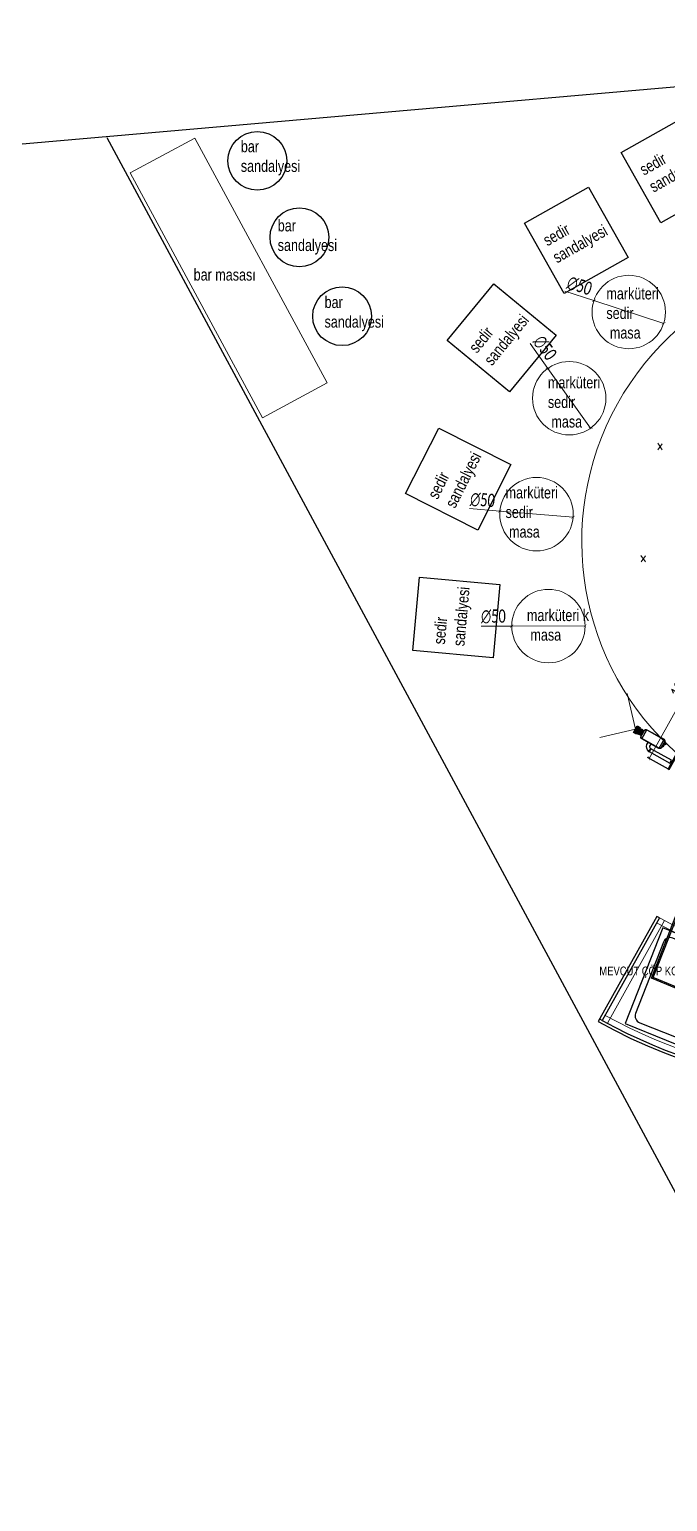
# Model space of a CAD drawing. Header units: millimetres. Extents: x 210628 to 232146, y -111309 to -91563.
# Drawn here: x 229470 to 229905, y -96571 to -95569 of the extents above; entities that cross this region are included whole.
import ezdxf

# ---------------------------------------------------------------- set-up
doc = ezdxf.new("R2010")
doc.units = ezdxf.units.MM
doc.header["$PDMODE"] = 2
doc.linetypes.add('Dot & Dashed', pattern=[0.335139, 0.176389, -0.088194, 0, -0.070556])
doc.layers.get('0').update_dxf_attribs({"lineweight": 20})
for name, color, linetype, lineweight in [('ahşap kesit', 30, 'Continuous', 30), ('demir-1', 103, 'Continuous', 20), ('T_elektrik', 10, 'Continuous', 9), ('tefris', 30, 'Continuous', 0), ('tefrişoturum', 59, 'Continuous', 25), ('ölçü', 251, 'Continuous', 5)]:
    doc.layers.add(name, color=color, linetype=linetype, lineweight=lineweight)
for name, color, linetype in [('cctv', 3, 'Continuous'), ('makine ekipman', 187, 'Continuous'), ('SMATV', 4, 'Continuous'), ('XR_FA_ARC_F0_UNIFREE$0$A960MN_Other Building', 8, 'Continuous'), ('yazı', 11, 'Continuous')]:
    doc.layers.add(name, color=color, linetype=linetype)
doc.styles.add('UBN', font='GOTHIC.TTF', dxfattribs={"width": 0.8})
doc.styles.add('Ölçü50', font='calibri.ttf', dxfattribs={"width": 0.7})
doc.dimstyles.new('olcu10', dxfattribs={"dimtxt": 9, "dimasz": 2, "dimexe": 1.25, "dimexo": 0.625, "dimgap": 0.5, "dimtad": 1, "dimdec": 1, "dimrnd": 0.5, "dimzin": 9, "dimtxsty": 'Ölçü50', "dimblk": 'ARCHTICK', "dimcen": 2, "dimclrd": 256, "dimclre": 256, "dimclrt": 6, "dimazin": 2, "dimtfac": 1, "dimtdec": 1, "dimtix": 1, "dimtmove": 0, "dimatfit": 3, "dimldrblk": 'ARCHTICK', "dimfxl": 1, "dimlwd": -1, "dimarcsym": 0})

# ---------------------------------------------------------------- blocks, each defined once
blk = doc.blocks.new('çöp kova1')
at = {"extrusion": (1.52846e-08, -6.3311e-09, 1)}
blk.add_lwpolyline([(0, 0), (-0.9, -60.2), (69.1, -60.2), (70, 0)], close=True, dxfattribs=at)
blk.add_lwpolyline([(4, -9), (4, -53, 0.563333), (8.1, -56.2), (60.1, -56.2, 0.414214), (65.1, -51.2), (66, -9, 0.414214), (61, -4), (9, -4, 0.414214)], format="xyb", close=True, dxfattribs=at)
at = {"extrusion": (1.52846e-08, -6.3311e-09, 1), "elevation": 0}
for points in [[(35.2, -5.3), (95.2, -5.3), (94.3, -53.6), (34.3, -53.6)], [(36.2, -6.3), (94.2, -6.3), (93.3, -52.6), (35.3, -52.6)]]:
    blk.add_lwpolyline(points, close=True, dxfattribs=at)
blk = doc.blocks.new('_ArchTick')
at = {"color": 0, "linetype": 'ByBlock', "const_width": 0.15}
blk.add_lwpolyline([(-0.5, -0.5), (0.5, 0.5)], dxfattribs=at)
blk = doc.blocks.new('*D131')
at = {"layer": 'DEFPOINTS', "color": 0, "transparency": 16777216}
for p in [(229943.6, -95972.3), (229957.3, -95979.9, 0), (229905.9, -96072.6, 0)]:
    blk.add_point(p, dxfattribs=at)
at = {"layer": 'ölçü', "transparency": 16777216}
blk.add_line((229892.1, -96065), (229943.6, -95972.3), dxfattribs=at)
at = {"layer": 'ölçü', "lineweight": -2, "transparency": 16777216}
for p, q in [((229956.8, -95979.6), (229942.5, -95971.7)), ((229905.3, -96072.3), (229891, -96064.4))]:
    blk.add_line(p, q, dxfattribs=at)
at = {"layer": 'ölçü', "transparency": 16777216, "xscale": 2, "yscale": 2, "zscale": 2}
for p, rotation in [((229943.6, -95972.3), 60.95190575358134), ((229892.1, -96065), 240.9519057535813)]:
    blk.add_blockref('_ArchTick', p, dxfattribs=dict(at, rotation=rotation))
at = {"layer": 'ölçü', "color": 6, "transparency": 16777216, "insert": (229913.4, -96016.1), "char_height": 9, "attachment_point": 5, "rotation": 60.9519, "style": 'Ölçü50'}
blk.add_mtext('106', dxfattribs=at)
blk = doc.blocks.new('*D133')
at = {"layer": 'DEFPOINTS', "color": 0, "transparency": 16777216}
for p in [(229854.4, -95753.3, 0), (229902, -95768.8, 0)]:
    blk.add_point(p, dxfattribs=at)
at = {"layer": 'ölçü', "transparency": 16777216}
for p in [(229834.6, -95746.9), (229902, -95768.8)]:
    blk.add_line(p, (229854.4, -95753.3), dxfattribs=at)
at = {"layer": 'ölçü', "transparency": 16777216, "xscale": 2, "yscale": 2, "zscale": 2}
for p, rotation in [((229854.4, -95753.3), 342.0016894126981), ((229902, -95768.8), 162.0016894126981)]:
    blk.add_blockref('_ArchTick', p, dxfattribs=dict(at, rotation=rotation))
at = {"layer": 'ölçü', "color": 6, "transparency": 16777216, "insert": (229844.6, -95743.2), "char_height": 9, "attachment_point": 5, "rotation": 342.0017, "style": 'Ölçü50'}
blk.add_mtext('∅50', dxfattribs=at)
blk = doc.blocks.new('*D136')
at = {"layer": 'DEFPOINTS', "color": 0, "transparency": 16777216}
for p in [(229823, -95799.5, 0), (229852.2, -95840.1, 0)]:
    blk.add_point(p, dxfattribs=at)
at = {"layer": 'ölçü', "transparency": 16777216}
for p in [(229810.9, -95782.5), (229852.2, -95840.1)]:
    blk.add_line(p, (229823, -95799.5), dxfattribs=at)
at = {"layer": 'ölçü', "transparency": 16777216, "xscale": 2, "yscale": 2, "zscale": 2}
for p, rotation in [((229823, -95799.5), 305.7002159248917), ((229852.2, -95840.1), 125.7002159248917)]:
    blk.add_blockref('_ArchTick', p, dxfattribs=dict(at, rotation=rotation))
at = {"layer": 'ölçü', "color": 6, "transparency": 16777216, "insert": (229821.1, -95785.5), "char_height": 9, "attachment_point": 5, "rotation": 305.7002, "style": 'Ölçü50'}
blk.add_mtext('∅50', dxfattribs=at)
blk = doc.blocks.new('*D137')
at = {"layer": 'DEFPOINTS', "color": 0, "transparency": 16777216}
for p in [(229790.4, -95896.6, 0), (229840.2, -95900.8, 0)]:
    blk.add_point(p, dxfattribs=at)
at = {"layer": 'ölçü', "transparency": 16777216}
for p in [(229769.7, -95894.9), (229840.2, -95900.8)]:
    blk.add_line(p, (229790.4, -95896.6), dxfattribs=at)
at = {"layer": 'ölçü', "transparency": 16777216, "xscale": 2, "yscale": 2, "zscale": 2}
for p, rotation in [((229790.4, -95896.6), 355.2436093872661), ((229840.2, -95900.8), 175.2436093872662)]:
    blk.add_blockref('_ArchTick', p, dxfattribs=dict(at, rotation=rotation))
at = {"layer": 'ölçü', "color": 6, "transparency": 16777216, "insert": (229778.6, -95889.1), "char_height": 9, "attachment_point": 5, "rotation": 355.2436, "style": 'Ölçü50'}
blk.add_mtext('∅50', dxfattribs=at)
blk = doc.blocks.new('*D138')
at = {"layer": 'DEFPOINTS', "color": 0, "transparency": 16777216}
for p in [(229798.4, -95974.9, 0), (229848.4, -95974.8, 0)]:
    blk.add_point(p, dxfattribs=at)
at = {"layer": 'ölçü', "transparency": 16777216}
for p in [(229777.6, -95975), (229848.4, -95974.8)]:
    blk.add_line(p, (229798.4, -95974.9), dxfattribs=at)
at = {"layer": 'ölçü', "transparency": 16777216, "xscale": 2, "yscale": 2, "zscale": 2}
for p, rotation in [((229798.4, -95974.9), 0.1019767004064935), ((229848.4, -95974.8), 180.1019767004065)]:
    blk.add_blockref('_ArchTick', p, dxfattribs=dict(at, rotation=rotation))
at = {"layer": 'ölçü', "color": 6, "transparency": 16777216, "insert": (229786, -95968.4), "char_height": 9, "attachment_point": 5, "rotation": 0.102, "style": 'Ölçü50'}
blk.add_mtext('∅50', dxfattribs=at)
blk = doc.blocks.new('fdhg')
at = {"layer": 'tefrişoturum'}
blk.add_lwpolyline([(230072.7, -95630.2), (230122.7, -95630.2), (230122.7, -95685.2), (230072.7, -95685.2)], close=True, dxfattribs=at)
at = {"layer": 'yazı', "insert": (230078.5, -95643.6), "char_height": 8, "attachment_point": 1, "style": 'UBN'}
blk.add_mtext_dynamic_manual_height_columns('sedir\\Psandalyesi', width=49.273, gutter_width=0.2, heights=[0], dxfattribs=at)
blk = doc.blocks.new('kam')
h = blk.add_hatch(color=1)
edge = h.paths.add_edge_path(flags=16)
edge.add_line((-3143.126, 8517.33), (-3143.827, 8517.33))
edge.add_ellipse((-3143.827, 8517.269), major_axis=(0.0426, 0.0426), ratio=1, start_angle=45, end_angle=135)
edge.add_line((-3143.888, 8517.269), (-3143.888, 8517.031))
edge.add_ellipse((-3143.827, 8517.031), major_axis=(0.0426, 0.0426), ratio=1, start_angle=135, end_angle=225)
edge.add_line((-3143.827, 8516.971), (-3143.126, 8516.971))
edge.add_ellipse((-3143.126, 8517.031), major_axis=(0.0426, 0.0426), ratio=1, start_angle=225, end_angle=315)
edge.add_line((-3143.065, 8517.031), (-3143.065, 8517.269))
edge.add_ellipse((-3143.126, 8517.269), major_axis=(0.0426, 0.0426), ratio=1, start_angle=315, end_angle=405)
edge = h.paths.add_edge_path()
edge.add_line((-3143.126, 8517.339), (-3143.827, 8517.339))
edge.add_ellipse((-3143.827, 8517.269), major_axis=(0.0495, 0.0495), ratio=1, start_angle=45, end_angle=135)
edge.add_line((-3143.897, 8517.269), (-3143.897, 8517.031))
edge.add_ellipse((-3143.827, 8517.031), major_axis=(0.0495, 0.0495), ratio=1, start_angle=135, end_angle=225)
edge.add_line((-3143.827, 8516.961), (-3143.126, 8516.961))
edge.add_ellipse((-3143.126, 8517.031), major_axis=(0.0495, 0.0495), ratio=1, start_angle=225, end_angle=315)
edge.add_line((-3143.056, 8517.031), (-3143.056, 8517.269))
edge.add_ellipse((-3143.126, 8517.269), major_axis=(0.0495, 0.0495), ratio=1, start_angle=315, end_angle=405)
for points in [[(-3143.002, 8517.254), (-3143.036, 8517.254), (-3143.036, 8517.052), (-3143.002, 8517.052)], [(-3142.753, 8517.283), (-3142.873, 8517.283), (-3142.873, 8517.019), (-3142.753, 8517.019)]]:
    blk.add_hatch(color=1).paths.add_polyline_path(points)
at = {"color": 1}
for p, q in [((-3143.897, 8517.25), (-3143.961, 8517.25)), ((-3143.961, 8517.25), (-3143.961, 8517.189)), ((-3143.961, 8517.189), (-3143.897, 8517.189)), ((-3143.897, 8517.269), (-3143.897, 8517.031)), ((-3143.888, 8517.269), (-3143.888, 8517.031)), ((-3143.827, 8517.339), (-3143.827, 8516.961)), ((-3143.126, 8517.339), (-3143.827, 8517.339)), ((-3143.126, 8517.33), (-3143.827, 8517.33)), ((-3143.126, 8516.961), (-3143.126, 8517.339)), ((-3143.065, 8517.031), (-3143.065, 8517.269)), ((-3143.056, 8517.031), (-3143.056, 8517.269)), ((-3143.002, 8517.254), (-3143.036, 8517.254)), ((-3143.036, 8517.254), (-3143.036, 8517.052)), ((-3143.002, 8517.052), (-3143.002, 8517.254)), ((-3142.894, 8517.263), (-3142.98, 8517.263)), ((-3142.98, 8517.263), (-3142.98, 8517.044)), ((-3142.894, 8517.236), (-3142.98, 8517.236)), ((-3142.894, 8517.208), (-3142.98, 8517.208)), ((-3142.894, 8517.18), (-3142.98, 8517.18)), ((-3142.894, 8517.044), (-3142.894, 8517.263)), ((-3142.753, 8517.283), (-3142.873, 8517.283)), ((-3142.873, 8517.283), (-3142.873, 8517.019)), ((-3142.753, 8517.019), (-3142.753, 8517.283)), ((-3143.897, 8517.163), (-3143.934, 8517.163)), ((-3143.934, 8517.163), (-3143.934, 8517.071)), ((-3143.934, 8517.071), (-3143.897, 8517.071)), ((-3143.827, 8516.971), (-3143.126, 8516.971)), ((-3143.827, 8516.961), (-3143.126, 8516.961)), ((-3143.036, 8517.052), (-3143.002, 8517.052)), ((-3142.894, 8517.152), (-3142.98, 8517.152)), ((-3142.894, 8517.124), (-3142.98, 8517.124)), ((-3142.894, 8517.096), (-3142.98, 8517.096)), ((-3142.894, 8517.068), (-3142.98, 8517.068)), ((-3142.98, 8517.044), (-3142.894, 8517.044)), ((-3142.873, 8517.019), (-3142.753, 8517.019))]:
    blk.add_line(p, q, dxfattribs=at)
for centre, major_axis, start_param, end_param in [((-3143.827, 8517.269), (0.0495, 0.0495), 0.785398, 2.356194), ((-3143.827, 8517.269), (0.0426, 0.0426), 0.785398, 2.356194), ((-3143.126, 8517.269), (0.0495, 0.0495), 5.497787, 7.068583), ((-3143.126, 8517.269), (0.0426, 0.0426), 5.497787, 7.068583), ((-3143.827, 8517.031), (0.0495, 0.0495), 2.356194, 3.926991), ((-3143.827, 8517.031), (0.0426, 0.0426), 2.356194, 3.926991), ((-3143.126, 8517.031), (0.0495, 0.0495), 3.926991, 5.497787), ((-3143.126, 8517.031), (0.0426, 0.0426), 3.926991, 5.497787)]:
    blk.add_ellipse(centre, major_axis=major_axis, ratio=1, start_param=start_param, end_param=end_param, dxfattribs=at)
blk = doc.blocks.new('kamera')
at = {"layer": 'cctv', "color": 1}
for p, q in [((-18.9, 10.6), (-19.9, 9.2)), ((-17, 9.2), (-18, 7.8))]:
    blk.add_line(p, q, dxfattribs=at)
for points in [[(-14.1, 11.6), (-13.8, 11.4), (-15.4, 9.2), (-15.6, 9.3)], [(-14, 11.2), (-14, 11.2), (-15.2, 9.3), (-15.2, 9.3)], [(-14, 11.2), (-0.8, 1.9), (-2.1, 0.1), (-15.2, 9.3)], [(2.1, 4.7), (2.9, 4.1), (-2.9, -4.1), (-3.7, -3.6)]]:
    blk.add_lwpolyline(points, close=True, dxfattribs=at)
for centre, radius, start, end in [((-16, 7.7), 4.08, 63.7243, 135.4103), ((-15.9, 7.5), 2.02, 79.4581, 124.8672)]:
    blk.add_arc(centre, radius, start, end, dxfattribs=at)
at = {"layer": 'SMATV', "color": 6, "linetype": 'Dot & Dashed', "extrusion": (0, 0, -1), "xscale": -18.97046912377849, "yscale": 18.97046910458119, "zscale": -18.97046912377849, "rotation": 215.1445265679582}
blk.add_blockref('kam', (-44226, 166452.3), dxfattribs=at)
blk = doc.blocks.new('dgdf')
at = {"layer": 'T_elektrik'}
for q in [(230182.7, -96015.8), (230160.1, -96042.9)]:
    blk.add_line((230157.8, -96018), q, dxfattribs=at)
at = {"xscale": -1, "rotation": 287.7683062402713}
blk.add_blockref('kamera', (230135.7, -95991.8), dxfattribs=at)

msp = doc.modelspace()

# ---------------------------------------------------------------- linework, layer by layer
at = {"layer": 'ahşap kesit'}
for p, q in [((229897.24, -96172.58, 0), (229857.42, -96244.27, 0)), ((229898.99, -96173.55, 0), (229860.14, -96243.49, 0))]:
    msp.add_line(p, q, dxfattribs=at)
at = {"layer": 'ahşap kesit', "elevation": 0}
for points in [[(229898.99, -96173.55), (229897.24, -96172.58)], [(229860.14, -96243.49), (229858.39, -96242.52)]]:
    msp.add_lwpolyline(points, dxfattribs=at)
at = {"layer": 'ahşap kesit'}
for radius, start, end in [(374, 240.95044, 61.23298), (372, 241.25848, 60.92557)]:
    msp.add_arc((230039.02, -95917.32, 0), radius, start, end, dxfattribs=at)
at = {"layer": 'demir-1'}
msp.add_line((229902.51, -96175.45, 0), (229863.66, -96245.39, 0), dxfattribs=at)
for radius, start, end in [(368, 241.26183, 60.92347), (292, 241.34288, 315.52177), (296, 241.33757, 315.50117)]:
    msp.add_arc((230039.02, -95917.32, 0), radius, start, end, dxfattribs=at)
at = {"layer": 'tefris', "linetype": 'Continuous', "elevation": 0}
msp.add_lwpolyline([(229538.58, -95666.36), (229582.56, -95642.56), (229672.77, -95809.28), (229628.8, -95833.08), (229538.58, -95666.36)], dxfattribs=at)
at = {"layer": 'tefris', "elevation": 0}
for points in [[(229901, -95854.8), (229897.92, -95850.44)], [(229897.98, -95854.83), (229901, -95850.75)], [(229889.52, -95931.1), (229886.44, -95926.74)], [(229886.5, -95931.13), (229889.52, -95927.05)]]:
    msp.add_lwpolyline(points, dxfattribs=at)
at = {"layer": 'tefris', "linetype": 'Continuous'}
for centre in [(229878.18, -95761.04, 0), (229837.63, -95819.76, 0), (229815.33, -95898.7, 0), (229823.44, -95974.88, 0)]:
    msp.add_circle(centre, 25, dxfattribs=at)
at = {"layer": 'tefris'}
msp.add_arc((230039.13, -95917.32, 0), 193, 73.24864, 228.65471, dxfattribs=at)
at = {"layer": 'tefrişoturum'}
for centre in [(229625.19, -95658.06, 0), (229653.84, -95710.18, 0), (229682.92, -95763.92, 0)]:
    msp.add_circle(centre, 20, dxfattribs=at)
at = {"layer": 'XR_FA_ARC_F0_UNIFREE$0$A960MN_Other Building', "elevation": 0}
msp.add_lwpolyline([(230355.08, -95568.85), (229275.5, -95663.29)], dxfattribs=at)
msp.add_lwpolyline([(229522.68, -95642.3), (230023.17, -96571.06), (230473.12, -96429.8, 0.3268739), (230682.64, -96142.56), (230680.79, -95847.62, 0.4203782), (230355.39, -95569.81)], format="xyb", dxfattribs=at)

# ---------------------------------------------------------------- block references
at = {"layer": 'demir-1', "rotation": 187.8742966853649}
msp.add_blockref('dgdf', (471024.87, -159626.14, 0), dxfattribs=at)
at = {"layer": 'makine ekipman', "rotation": 68.6161939078496}
msp.add_blockref('çöp kova1', (229875.79, -96245.53, 0), dxfattribs=at)
at = {"layer": 'ölçü'}
for p, rotation in [((-17509.61, -125325.04), 29.41004335324397), ((-17575.37, -125373.16), 29.41004335324397), ((9750.21, -212727.97), 50.56404133901921), ((40653.73, -258150.47), 63.2071650746225), ((113687.99, -316474.08), 84.81186309167298)]:
    msp.add_blockref('fdhg', p, dxfattribs=dict(at, rotation=rotation))

# ---------------------------------------------------------------- texts
at = {"layer": 'yazı', "char_height": 8, "attachment_point": 1, "rotation": 359.88208, "style": 'UBN'}
for s, insert in [('bar \\Psandalyesi', (229613.98, -95644.24, 0)), ('bar \\Psandalyesi', (229639.1, -95698.12, 0)), ('bar masası', (229581.82, -95731.59, 0)), ('bar \\Psandalyesi', (229671, -95750.3, 0))]:
    msp.add_mtext_dynamic_manual_height_columns(s, width=49.2733, gutter_width=0.2, heights=[0], dxfattribs=dict(at, insert=insert))
at = {"layer": 'yazı', "char_height": 8, "attachment_point": 1, "style": 'UBN'}
for s, insert in [('marküteri sedir\\P masa', (229862.92, -95744.46)), ('marküteri sedir\\P masa', (229823.08, -95805.02)), ('marküteri sedir\\P masa', (229794.26, -95879.98)), ('marküteri k\\P masa', (229808.81, -95963.5))]:
    msp.add_mtext_dynamic_manual_height_columns(s, width=49.2733, gutter_width=0.2, heights=[0], dxfattribs=dict(at, insert=insert))
at = {"layer": 'yazı', "insert": (229916.89, -96206.76, 0), "char_height": 6, "attachment_point": 2, "line_spacing_factor": 0.933337, "style": 'UBN'}
msp.add_mtext_dynamic_manual_height_columns('MEVCUT ÇÖP KOVASI +ÇÖP TEZGAHI', width=110.9396, gutter_width=0.2, heights=[0], dxfattribs=at)

# ---------------------------------------------------------------- dimensions: what is measured, and where the dimension line sits
at = {"layer": 'ölçü'}
for p1, p2, picture, middle in [((229901.96, -95768.76, 0), (229854.41, -95753.31, 0), '*D133', (229844.63, -95743.23)), ((229852.21, -95840.06, 0), (229823.04, -95799.46, 0), '*D136', (229821.13, -95785.55)), ((229840.24, -95900.77, 0), (229790.41, -95896.63, 0), '*D137', (229778.59, -95889.06)), ((229848.44, -95974.83, 0), (229798.44, -95974.92, 0), '*D138', (229786.02, -95968.38))]:
    dim = msp.add_diameter_dim_2p(p1=p1, p2=p2, dimstyle='olcu10', dxfattribs=at)
    dim.commit()
    dim.dimension.update_dxf_attribs({"geometry": picture, "text_midpoint": middle})
dim = msp.add_aligned_dim(p1=(229905.87, -96072.6, 0), p2=(229957.34, -95979.93, 0), distance=15.72, dimstyle='olcu10', dxfattribs=at)
dim.commit()
dim.dimension.update_dxf_attribs({"geometry": '*D131', "text_midpoint": (229913.39, -96016.15)})

doc.saveas('drawing.dxf')
